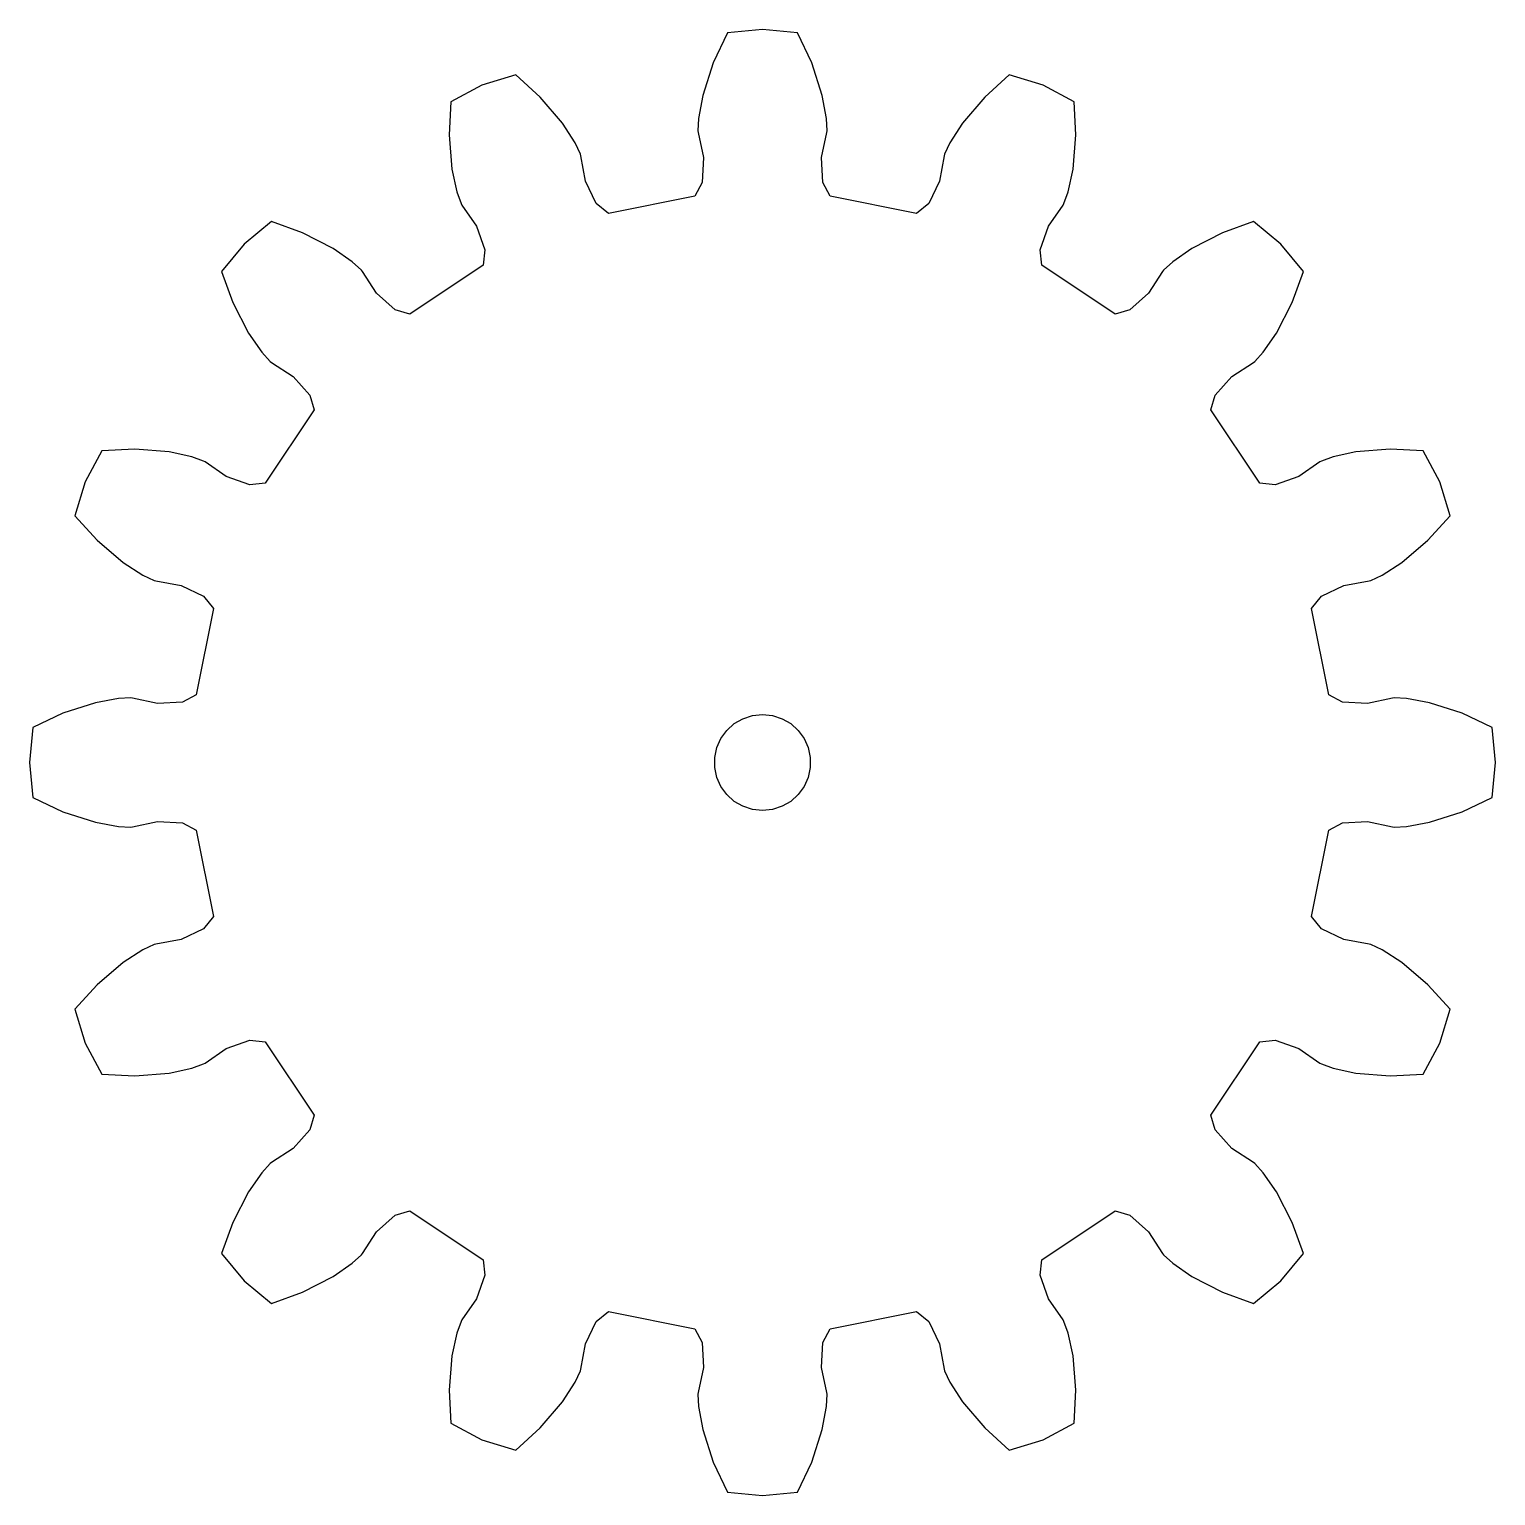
# Model space of a CAD drawing. Header units: metres. Extents: x -22.9 to 22.9, y -22.9 to 22.9.
import ezdxf

# ---------------------------------------------------------------- set-up
doc = ezdxf.new("R2010")
doc.units = ezdxf.units.M

msp = doc.modelspace()

# ---------------------------------------------------------------- linework, layer by layer
for p, q in [((0, 22.918), (-1.098, 22.81)), ((1.098, 22.81), (0, 22.918)), ((-1.098, 22.81), (-1.542, 21.872)), ((1.542, 21.872), (1.098, 22.81)), ((-1.542, 21.872), (-1.869, 20.854)), ((1.869, 20.854), (1.542, 21.872)), ((-8.77, 21.174), (-9.744, 20.654)), ((-7.715, 21.494), (-8.77, 21.174)), ((-6.946, 20.797), (-7.715, 21.494)), ((7.715, 21.494), (6.946, 20.797)), ((8.77, 21.174), (7.715, 21.494)), ((9.744, 20.654), (8.77, 21.174)), ((-9.744, 20.654), (-9.794, 19.617)), ((-6.254, 19.982), (-6.946, 20.797)), ((-1.869, 20.854), (-1.999, 20.136)), ((1.999, 20.136), (1.869, 20.854)), ((6.946, 20.797), (6.254, 19.982)), ((9.794, 19.617), (9.744, 20.654)), ((-5.859, 19.368), (-6.254, 19.982)), ((-1.999, 20.136), (-2.018, 19.745)), ((-2.018, 19.745), (-2.014, 19.694)), ((2.018, 19.745), (1.999, 20.136)), ((2.014, 19.694), (2.018, 19.745)), ((6.254, 19.982), (5.859, 19.368)), ((-9.794, 19.617), (-9.707, 18.552)), ((-5.692, 19.015), (-5.859, 19.368)), ((-2.014, 19.694), (-1.845, 18.91)), ((1.845, 18.91), (2.014, 19.694)), ((5.859, 19.368), (5.692, 19.015)), ((9.707, 18.552), (9.794, 19.617)), ((-5.676, 18.965), (-5.692, 19.015)), ((-5.532, 18.176), (-5.676, 18.965)), ((-1.845, 18.91), (-1.886, 18.131)), ((1.886, 18.131), (1.845, 18.91)), ((5.676, 18.965), (5.532, 18.176)), ((5.692, 19.015), (5.676, 18.965)), ((-9.707, 18.552), (-9.553, 17.838)), ((9.553, 17.838), (9.707, 18.552)), ((-5.196, 17.473), (-5.532, 18.176)), ((-1.886, 18.131), (-2.119, 17.702)), ((2.119, 17.702), (1.886, 18.131)), ((5.532, 18.176), (5.196, 17.473)), ((-9.553, 17.838), (-9.421, 17.47)), ((-9.421, 17.47), (-9.397, 17.424)), ((-9.397, 17.424), (-8.941, 16.764)), ((-4.817, 17.165), (-5.196, 17.473)), ((-2.119, 17.702), (-4.817, 17.165)), ((4.817, 17.165), (2.119, 17.702)), ((5.196, 17.473), (4.817, 17.165)), ((8.941, 16.764), (9.397, 17.424)), ((9.397, 17.424), (9.421, 17.47)), ((9.421, 17.47), (9.553, 17.838)), ((-15.353, 16.906), (-16.206, 16.206)), ((-14.376, 16.556), (-15.353, 16.906)), ((-13.425, 16.067), (-14.376, 16.556)), ((-8.941, 16.764), (-8.681, 16.03)), ((8.681, 16.03), (8.941, 16.764)), ((14.376, 16.556), (13.425, 16.067)), ((15.353, 16.906), (14.376, 16.556)), ((16.206, 16.206), (15.353, 16.906)), ((-16.206, 16.206), (-16.906, 15.353)), ((-12.825, 15.652), (-13.425, 16.067)), ((13.425, 16.067), (12.825, 15.652)), ((16.906, 15.353), (16.206, 16.206)), ((-12.535, 15.389), (-12.825, 15.652)), ((-8.681, 16.03), (-8.732, 15.544)), ((8.732, 15.544), (8.681, 16.03)), ((12.825, 15.652), (12.535, 15.389)), ((-16.906, 15.353), (-16.556, 14.376)), ((-12.501, 15.35), (-12.535, 15.389)), ((-12.067, 14.675), (-12.501, 15.35)), ((-8.732, 15.544), (-11.019, 14.015)), ((11.019, 14.015), (8.732, 15.544)), ((12.501, 15.35), (12.067, 14.675)), ((12.535, 15.389), (12.501, 15.35)), ((16.556, 14.376), (16.906, 15.353)), ((-11.487, 14.154), (-12.067, 14.675)), ((12.067, 14.675), (11.487, 14.154)), ((-16.556, 14.376), (-16.067, 13.425)), ((16.067, 13.425), (16.556, 14.376)), ((-11.019, 14.015), (-11.487, 14.154)), ((11.487, 14.154), (11.019, 14.015)), ((-16.067, 13.425), (-15.652, 12.825)), ((15.652, 12.825), (16.067, 13.425)), ((-15.652, 12.825), (-15.389, 12.535)), ((-15.389, 12.535), (-15.35, 12.501)), ((-15.35, 12.501), (-14.675, 12.067)), ((14.675, 12.067), (15.35, 12.501)), ((15.35, 12.501), (15.389, 12.535)), ((15.389, 12.535), (15.652, 12.825)), ((-14.675, 12.067), (-14.154, 11.487)), ((14.154, 11.487), (14.675, 12.067)), ((-14.154, 11.487), (-14.015, 11.019)), ((14.015, 11.019), (14.154, 11.487)), ((-14.015, 11.019), (-15.544, 8.732)), ((15.544, 8.732), (14.015, 11.019)), ((-20.654, 9.744), (-21.174, 8.77)), ((-19.617, 9.794), (-20.654, 9.744)), ((-18.552, 9.707), (-19.617, 9.794)), ((-17.838, 9.553), (-18.552, 9.707)), ((18.552, 9.707), (17.838, 9.553)), ((19.617, 9.794), (18.552, 9.707)), ((20.654, 9.744), (19.617, 9.794)), ((21.174, 8.77), (20.654, 9.744)), ((-17.47, 9.421), (-17.838, 9.553)), ((-17.424, 9.397), (-17.47, 9.421)), ((-16.764, 8.941), (-17.424, 9.397)), ((17.424, 9.397), (16.764, 8.941)), ((17.47, 9.421), (17.424, 9.397)), ((17.838, 9.553), (17.47, 9.421)), ((-21.174, 8.77), (-21.494, 7.715)), ((-16.03, 8.681), (-16.764, 8.941)), ((-15.544, 8.732), (-16.03, 8.681)), ((16.03, 8.681), (15.544, 8.732)), ((16.764, 8.941), (16.03, 8.681)), ((21.494, 7.715), (21.174, 8.77)), ((-21.494, 7.715), (-20.797, 6.946)), ((20.797, 6.946), (21.494, 7.715)), ((-20.797, 6.946), (-19.982, 6.254)), ((19.982, 6.254), (20.797, 6.946)), ((-19.982, 6.254), (-19.368, 5.859)), ((19.368, 5.859), (19.982, 6.254)), ((-19.368, 5.859), (-19.015, 5.692)), ((-19.015, 5.692), (-18.965, 5.676)), ((-18.965, 5.676), (-18.176, 5.532)), ((-18.176, 5.532), (-17.473, 5.196)), ((17.473, 5.196), (18.176, 5.532)), ((18.176, 5.532), (18.965, 5.676)), ((18.965, 5.676), (19.015, 5.692)), ((19.015, 5.692), (19.368, 5.859)), ((-17.473, 5.196), (-17.165, 4.817)), ((17.165, 4.817), (17.473, 5.196)), ((-17.165, 4.817), (-17.702, 2.119)), ((17.702, 2.119), (17.165, 4.817)), ((-20.854, 1.869), (-21.872, 1.542)), ((-20.136, 1.999), (-20.854, 1.869)), ((-19.745, 2.018), (-20.136, 1.999)), ((-19.694, 2.014), (-19.745, 2.018)), ((-18.91, 1.845), (-19.694, 2.014)), ((-18.131, 1.886), (-18.91, 1.845)), ((-17.702, 2.119), (-18.131, 1.886)), ((18.131, 1.886), (17.702, 2.119)), ((18.91, 1.845), (18.131, 1.886)), ((19.694, 2.014), (18.91, 1.845)), ((19.745, 2.018), (19.694, 2.014)), ((20.136, 1.999), (19.745, 2.018)), ((20.854, 1.869), (20.136, 1.999)), ((21.872, 1.542), (20.854, 1.869)), ((-21.872, 1.542), (-22.81, 1.098)), ((-0.61, 1.37), (-0.312, 1.467)), ((-0.312, 1.467), (0, 1.5)), ((0, 1.5), (0.312, 1.467)), ((0.312, 1.467), (0.61, 1.37)), ((22.81, 1.098), (21.872, 1.542)), ((-22.81, 1.098), (-22.918, 0)), ((-1.299, 0.75), (-1.115, 1.004)), ((-1.115, 1.004), (-0.882, 1.214)), ((-0.882, 1.214), (-0.61, 1.37)), ((0.61, 1.37), (0.882, 1.214)), ((0.882, 1.214), (1.115, 1.004)), ((1.115, 1.004), (1.299, 0.75)), ((22.918, 0), (22.81, 1.098)), ((-1.492, 0.157), (-1.427, 0.464)), ((-1.427, 0.464), (-1.299, 0.75)), ((1.299, 0.75), (1.427, 0.464)), ((1.427, 0.464), (1.492, 0.157)), ((-22.918, 0), (-22.81, -1.098)), ((-1.492, -0.157), (-1.492, 0.157)), ((1.492, 0.157), (1.492, -0.157)), ((-1.427, -0.464), (-1.492, -0.157)), ((1.492, -0.157), (1.427, -0.464)), ((22.81, -1.098), (22.918, 0)), ((-1.299, -0.75), (-1.427, -0.464)), ((-1.115, -1.004), (-1.299, -0.75)), ((1.299, -0.75), (1.115, -1.004)), ((1.427, -0.464), (1.299, -0.75)), ((-22.81, -1.098), (-21.872, -1.542)), ((-0.882, -1.214), (-1.115, -1.004)), ((-0.61, -1.37), (-0.882, -1.214)), ((-0.312, -1.467), (-0.61, -1.37)), ((0.61, -1.37), (0.312, -1.467)), ((0.882, -1.214), (0.61, -1.37)), ((1.115, -1.004), (0.882, -1.214)), ((21.872, -1.542), (22.81, -1.098)), ((-21.872, -1.542), (-20.854, -1.869)), ((0, -1.5), (-0.312, -1.467)), ((0.312, -1.467), (0, -1.5)), ((20.854, -1.869), (21.872, -1.542)), ((-20.854, -1.869), (-20.136, -1.999)), ((-20.136, -1.999), (-19.745, -2.018)), ((-19.745, -2.018), (-19.694, -2.014)), ((-19.694, -2.014), (-18.91, -1.845)), ((-18.91, -1.845), (-18.131, -1.886)), ((-18.131, -1.886), (-17.702, -2.119)), ((-17.702, -2.119), (-17.165, -4.817)), ((17.165, -4.817), (17.702, -2.119)), ((17.702, -2.119), (18.131, -1.886)), ((18.131, -1.886), (18.91, -1.845)), ((18.91, -1.845), (19.694, -2.014)), ((19.694, -2.014), (19.745, -2.018)), ((19.745, -2.018), (20.136, -1.999)), ((20.136, -1.999), (20.854, -1.869)), ((-17.165, -4.817), (-17.473, -5.196)), ((17.473, -5.196), (17.165, -4.817)), ((-17.473, -5.196), (-18.176, -5.532)), ((18.176, -5.532), (17.473, -5.196)), ((-19.368, -5.859), (-19.982, -6.254)), ((-19.015, -5.692), (-19.368, -5.859)), ((-18.965, -5.676), (-19.015, -5.692)), ((-18.176, -5.532), (-18.965, -5.676)), ((18.965, -5.676), (18.176, -5.532)), ((19.015, -5.692), (18.965, -5.676)), ((19.368, -5.859), (19.015, -5.692)), ((19.982, -6.254), (19.368, -5.859)), ((-19.982, -6.254), (-20.797, -6.946)), ((20.797, -6.946), (19.982, -6.254)), ((-20.797, -6.946), (-21.494, -7.715)), ((21.494, -7.715), (20.797, -6.946)), ((-21.494, -7.715), (-21.174, -8.77)), ((21.174, -8.77), (21.494, -7.715)), ((-16.764, -8.941), (-16.03, -8.681)), ((-16.03, -8.681), (-15.544, -8.732)), ((15.544, -8.732), (16.03, -8.681)), ((16.03, -8.681), (16.764, -8.941)), ((-21.174, -8.77), (-20.654, -9.744)), ((-17.424, -9.397), (-16.764, -8.941)), ((-15.544, -8.732), (-14.015, -11.019)), ((14.015, -11.019), (15.544, -8.732)), ((16.764, -8.941), (17.424, -9.397)), ((20.654, -9.744), (21.174, -8.77)), ((-18.552, -9.707), (-17.838, -9.553)), ((-17.838, -9.553), (-17.47, -9.421)), ((-17.47, -9.421), (-17.424, -9.397)), ((17.424, -9.397), (17.47, -9.421)), ((17.47, -9.421), (17.838, -9.553)), ((17.838, -9.553), (18.552, -9.707)), ((-20.654, -9.744), (-19.617, -9.794)), ((-19.617, -9.794), (-18.552, -9.707)), ((18.552, -9.707), (19.617, -9.794)), ((19.617, -9.794), (20.654, -9.744)), ((-14.015, -11.019), (-14.154, -11.487)), ((14.154, -11.487), (14.015, -11.019)), ((-14.154, -11.487), (-14.675, -12.067)), ((14.675, -12.067), (14.154, -11.487)), ((-14.675, -12.067), (-15.35, -12.501)), ((15.35, -12.501), (14.675, -12.067)), ((-15.652, -12.825), (-16.067, -13.425)), ((-15.389, -12.535), (-15.652, -12.825)), ((-15.35, -12.501), (-15.389, -12.535)), ((15.389, -12.535), (15.35, -12.501)), ((15.652, -12.825), (15.389, -12.535)), ((16.067, -13.425), (15.652, -12.825)), ((-16.067, -13.425), (-16.556, -14.376)), ((16.556, -14.376), (16.067, -13.425)), ((-12.067, -14.675), (-11.487, -14.154)), ((-11.487, -14.154), (-11.019, -14.015)), ((-11.019, -14.015), (-8.732, -15.544)), ((8.732, -15.544), (11.019, -14.015)), ((11.019, -14.015), (11.487, -14.154)), ((11.487, -14.154), (12.067, -14.675)), ((-16.556, -14.376), (-16.906, -15.353)), ((16.906, -15.353), (16.556, -14.376)), ((-12.501, -15.35), (-12.067, -14.675)), ((12.067, -14.675), (12.501, -15.35)), ((-16.906, -15.353), (-16.206, -16.206)), ((-12.825, -15.652), (-12.535, -15.389)), ((-12.535, -15.389), (-12.501, -15.35)), ((-8.732, -15.544), (-8.681, -16.03)), ((8.681, -16.03), (8.732, -15.544)), ((12.501, -15.35), (12.535, -15.389)), ((12.535, -15.389), (12.825, -15.652)), ((16.206, -16.206), (16.906, -15.353)), ((-13.425, -16.067), (-12.825, -15.652)), ((-8.681, -16.03), (-8.941, -16.764)), ((8.941, -16.764), (8.681, -16.03)), ((12.825, -15.652), (13.425, -16.067)), ((-16.206, -16.206), (-15.353, -16.906)), ((-14.376, -16.556), (-13.425, -16.067)), ((13.425, -16.067), (14.376, -16.556)), ((15.353, -16.906), (16.206, -16.206)), ((-15.353, -16.906), (-14.376, -16.556)), ((-8.941, -16.764), (-9.397, -17.424)), ((9.397, -17.424), (8.941, -16.764)), ((14.376, -16.556), (15.353, -16.906)), ((-5.196, -17.473), (-4.817, -17.165)), ((-4.817, -17.165), (-2.119, -17.702)), ((2.119, -17.702), (4.817, -17.165)), ((4.817, -17.165), (5.196, -17.473)), ((-9.553, -17.838), (-9.707, -18.552)), ((-9.421, -17.47), (-9.553, -17.838)), ((-9.397, -17.424), (-9.421, -17.47)), ((-5.532, -18.176), (-5.196, -17.473)), ((-2.119, -17.702), (-1.886, -18.131)), ((1.886, -18.131), (2.119, -17.702)), ((5.196, -17.473), (5.532, -18.176)), ((9.421, -17.47), (9.397, -17.424)), ((9.553, -17.838), (9.421, -17.47)), ((9.707, -18.552), (9.553, -17.838)), ((-5.676, -18.965), (-5.532, -18.176)), ((-1.886, -18.131), (-1.845, -18.91)), ((1.845, -18.91), (1.886, -18.131)), ((5.532, -18.176), (5.676, -18.965)), ((-9.707, -18.552), (-9.794, -19.617)), ((9.794, -19.617), (9.707, -18.552)), ((-5.859, -19.368), (-5.692, -19.015)), ((-5.692, -19.015), (-5.676, -18.965)), ((-1.845, -18.91), (-2.014, -19.694)), ((2.014, -19.694), (1.845, -18.91)), ((5.676, -18.965), (5.692, -19.015)), ((5.692, -19.015), (5.859, -19.368)), ((-9.794, -19.617), (-9.744, -20.654)), ((-6.254, -19.982), (-5.859, -19.368)), ((-2.014, -19.694), (-2.018, -19.745)), ((2.018, -19.745), (2.014, -19.694)), ((5.859, -19.368), (6.254, -19.982)), ((9.744, -20.654), (9.794, -19.617)), ((-6.946, -20.797), (-6.254, -19.982)), ((-2.018, -19.745), (-1.999, -20.136)), ((-1.999, -20.136), (-1.869, -20.854)), ((1.869, -20.854), (1.999, -20.136)), ((1.999, -20.136), (2.018, -19.745)), ((6.254, -19.982), (6.946, -20.797)), ((-9.744, -20.654), (-8.77, -21.174)), ((-7.715, -21.494), (-6.946, -20.797)), ((-1.869, -20.854), (-1.542, -21.872)), ((1.542, -21.872), (1.869, -20.854)), ((6.946, -20.797), (7.715, -21.494)), ((8.77, -21.174), (9.744, -20.654)), ((-8.77, -21.174), (-7.715, -21.494)), ((7.715, -21.494), (8.77, -21.174)), ((-1.542, -21.872), (-1.098, -22.81)), ((1.098, -22.81), (1.542, -21.872)), ((-1.098, -22.81), (0, -22.918)), ((0, -22.918), (1.098, -22.81))]:
    msp.add_line(p, q)

doc.saveas('drawing.dxf')
